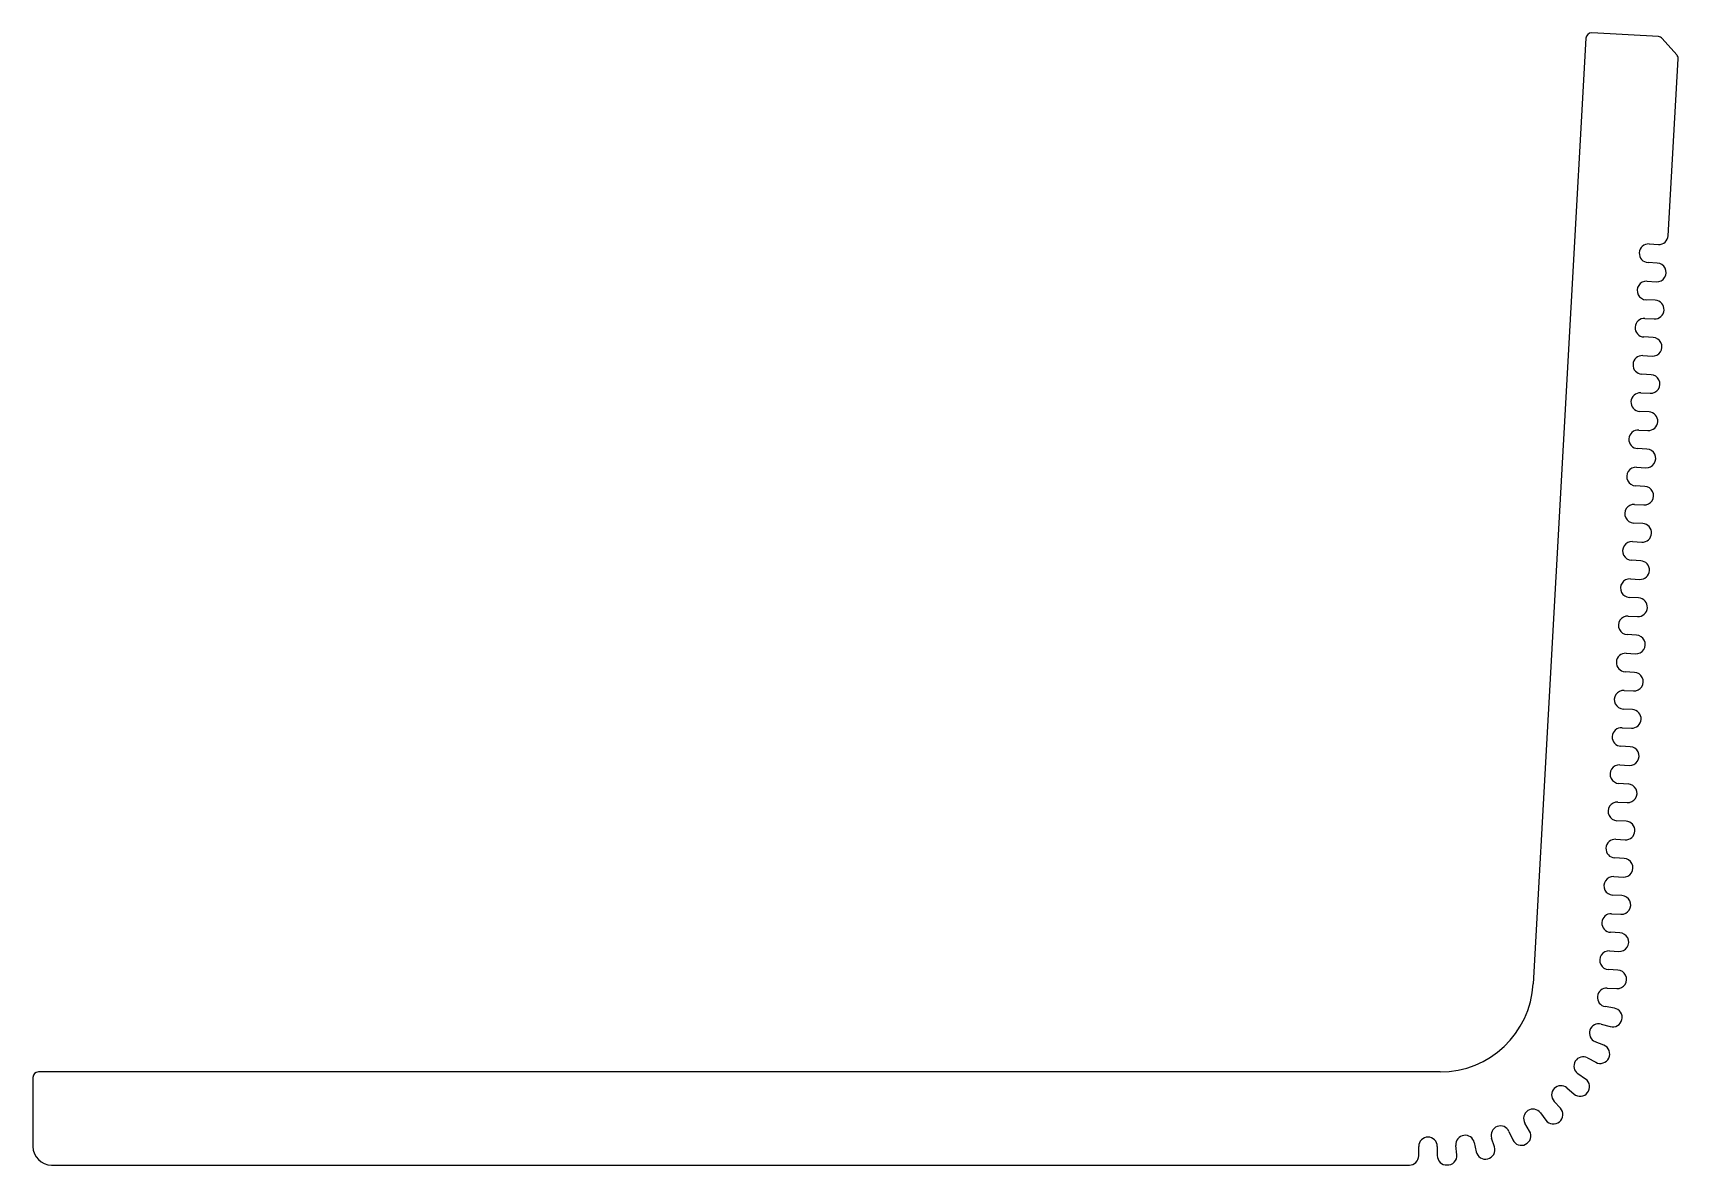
# Model space of a CAD drawing. Extents: x 1035.8 to 1124.2, y 732.6 to 793.3.
import ezdxf

# ---------------------------------------------------------------- set-up
doc = ezdxf.new("R2010")
doc.units = 0
doc.layers.get('0').update_dxf_attribs({"linetype": 'CONTINUOUS'})

msp = doc.modelspace()

# ---------------------------------------------------------------- linework, layer by layer
for p, q in [((1123.106, 793.137), (1119.536, 793.337)), ((1119.22, 793.054), (1116.382, 742.3)), ((1124.09, 792.169), (1123.313, 793.038)), ((1123.635, 782.453), (1124.166, 791.952)), ((1122.606, 782.01), (1123.108, 781.982)), ((1123.049, 780.984), (1122.553, 781.011)), ((1122.497, 780.013), (1122.497, 780.013)), ((1122.497, 780.013), (1122.996, 779.985)), ((1122.94, 778.987), (1122.443, 779.014)), ((1122.385, 778.016), (1122.887, 777.988)), ((1122.829, 776.99), (1122.329, 777.018)), ((1122.271, 776.019), (1122.773, 775.991)), ((1122.717, 774.993), (1122.218, 775.021)), ((1122.159, 774.022), (1122.661, 773.994)), ((1122.605, 772.996), (1122.106, 773.024)), ((1122.05, 772.025), (1122.549, 771.997)), ((1122.494, 770.999), (1121.994, 771.027)), ((1121.939, 770.029), (1121.939, 770.029)), ((1121.939, 770.029), (1122.438, 770.001)), ((1122.382, 769.002), (1121.883, 769.03)), ((1121.827, 768.032), (1121.827, 768.032)), ((1121.827, 768.032), (1122.326, 768.004)), ((1122.27, 767.005), (1121.771, 767.033)), ((1121.715, 766.035), (1122.214, 766.007)), ((1122.159, 765.008), (1121.662, 765.036)), ((1121.604, 764.038), (1122.105, 764.01)), ((1122.047, 763.012), (1121.55, 763.039)), ((1121.492, 762.041), (1121.993, 762.013)), ((1121.935, 761.015), (1121.436, 761.043)), ((1121.378, 760.044), (1121.88, 760.016)), ((1121.821, 759.018), (1121.325, 759.046)), ((1121.269, 758.047), (1121.269, 758.047)), ((1121.269, 758.047), (1121.768, 758.019)), ((1121.712, 757.021), (1121.213, 757.049)), ((1121.157, 756.05), (1121.656, 756.022)), ((1121.6, 755.024), (1121.101, 755.052)), ((1121.045, 754.053), (1121.045, 754.053)), ((1121.045, 754.053), (1121.545, 754.026)), ((1121.489, 753.027), (1120.99, 753.055)), ((1120.934, 752.057), (1120.934, 752.057)), ((1120.934, 752.057), (1121.433, 752.029)), ((1121.377, 751.03), (1120.878, 751.058)), ((1120.822, 750.06), (1121.321, 750.032)), ((1121.266, 749.033), (1120.766, 749.061)), ((1120.71, 748.063), (1120.71, 748.063)), ((1120.71, 748.063), (1121.21, 748.035)), ((1121.152, 747.037), (1120.657, 747.064)), ((1120.599, 746.066), (1121.098, 746.038)), ((1121.042, 745.04), (1120.543, 745.067)), ((1120.487, 744.069), (1120.487, 744.069)), ((1120.487, 744.069), (1120.986, 744.041)), ((1120.929, 743.043), (1120.433, 743.071)), ((1120.362, 742.073), (1120.362, 742.073)), ((1120.362, 742.073), (1120.875, 742.044)), ((1120.744, 740.997), (1120.251, 741.081)), ((1120.039, 740.143), (1120.522, 740.007)), ((1120.181, 739.01), (1119.717, 739.198)), ((1111.39, 737.575), (1036.146, 737.575)), ((1119.201, 737.192), (1118.792, 737.474)), ((1119.309, 738.328), (1119.75, 738.092)), ((1035.846, 737.275), (1035.846, 733.575)), ((1118.201, 736.715), (1118.582, 736.388)), ((1117.851, 735.628), (1117.51, 735.995)), ((1116.195, 734.395), (1115.941, 734.826)), ((1116.772, 735.379), (1116.772, 735.379)), ((1116.772, 735.379), (1117.072, 734.978)), ((1114.31, 733.549), (1114.156, 734.025)), ((1115.087, 734.385), (1115.294, 733.928)), ((1110.24, 733.075), (1110.24, 733.575)), ((1111.24, 733.575), (1111.24, 733.081)), ((1112.287, 733.13), (1112.24, 733.629)), ((1113.227, 733.781), (1113.33, 733.288)), ((1036.846, 732.575), (1109.74, 732.575))]:
    msp.add_line(p, q)
for centre, radius, start, end in [((1119.519, 793.037), 0.3, 86.80006, 176.8), ((1123.089, 792.838), 0.3, 41.80005, 86.80006), ((1123.866, 791.969), 0.3, 356.79996, 41.80005), ((1122.581, 781.511), 0.5, 87.09294, 266.79941), ((1123.136, 782.481), 0.5, 266.80021, 356.79997), ((1123.024, 780.484), 0.5, 266.80033, 87.07137), ((1122.469, 779.514), 0.5, 86.80033, 267.09197), ((1122.912, 778.487), 0.5, 267.09321, 86.7994), ((1122.357, 777.517), 0.5, 86.80021, 266.80016), ((1122.801, 776.49), 0.5, 266.80033, 86.80033), ((1122.246, 775.52), 0.5, 87.09306, 266.80005), ((1122.689, 774.494), 0.5, 266.80033, 86.80033), ((1122.134, 773.523), 0.5, 87.09306, 266.80016), ((1122.577, 772.497), 0.5, 266.80049, 86.80033), ((1122.022, 771.526), 0.5, 86.80032, 266.80015), ((1122.466, 770.5), 0.5, 266.79941, 86.80021), ((1121.911, 769.529), 0.5, 86.79941, 266.80016), ((1122.354, 768.503), 0.5, 266.7994, 86.80033), ((1121.799, 767.532), 0.5, 86.7994, 266.80015), ((1122.242, 766.506), 0.5, 266.80049, 86.80033), ((1121.687, 765.536), 0.5, 86.80033, 267.09187), ((1122.131, 764.509), 0.5, 267.09186, 86.79931), ((1121.576, 763.539), 0.5, 86.80032, 267.06876), ((1122.019, 762.512), 0.5, 267.04855, 86.79941), ((1121.464, 761.542), 0.5, 86.80011, 266.80016), ((1121.907, 760.515), 0.5, 266.80021, 86.80033), ((1121.352, 759.545), 0.5, 87.06826, 266.79931), ((1121.796, 758.519), 0.5, 266.79941, 87.06736), ((1121.241, 757.548), 0.5, 86.79941, 266.80015), ((1121.684, 756.522), 0.5, 266.80048, 86.80032), ((1121.129, 755.551), 0.5, 86.80033, 266.80015), ((1121.573, 754.525), 0.5, 266.79941, 86.80021), ((1121.018, 753.554), 0.5, 86.79941, 266.80006), ((1121.461, 752.528), 0.5, 266.79941, 86.80033), ((1120.906, 751.557), 0.5, 86.79941, 266.80004), ((1121.349, 750.531), 0.5, 266.80049, 86.80021), ((1120.794, 749.56), 0.5, 86.80032, 266.80015), ((1121.238, 748.534), 0.5, 266.79941, 86.80032), ((1120.683, 747.564), 0.5, 86.79941, 267.06757), ((1121.126, 746.537), 0.5, 266.80049, 87.06893), ((1120.571, 745.567), 0.5, 86.80033, 266.80015), ((1121.014, 744.54), 0.5, 266.79987, 86.80033), ((1120.459, 743.57), 0.5, 86.79987, 266.94657), ((1120.903, 742.543), 0.5, 266.80003, 86.98221), ((1111.39, 742.575), 5, 270, 356.84999), ((1120.334, 741.574), 0.5, 86.80003, 260.43036), ((1119.905, 739.662), 0.5, 74.5229, 247.93022), ((1120.658, 740.489), 0.5, 254.29984, 347.31695), ((1120.662, 740.504), 0.5, 345.47964, 80.46141), ((1119.073, 737.888), 0.5, 61.79977, 235.77011), ((1119.994, 738.547), 0.5, 332.97962, 67.96127), ((1036.146, 737.275), 0.3, 90, 180), ((1119.987, 738.532), 0.5, 241.80046, 334.81695), ((1117.876, 736.336), 0.5, 49.41544, 222.93002), ((1118.918, 736.78), 0.5, 320.47892, 55.46155), ((1118.908, 736.767), 0.5, 229.29987, 322.31694), ((1116.372, 735.08), 0.5, 36.79941, 210.49142), ((1117.473, 735.278), 0.5, 216.79941, 309.81693), ((1117.485, 735.288), 0.5, 307.97979, 42.96107), ((1110.74, 733.575), 0.5, 0, 180), ((1112.738, 733.676), 0.5, 12.11068, 185.43022), ((1114.632, 734.179), 0.5, 24.30009, 197.93079), ((1115.764, 734.141), 0.5, 295.4795, 30.46134), ((1036.846, 733.575), 1, 180, 270), ((1109.74, 733.075), 0.5, 270, 0), ((1111.74, 733.081), 0.5, 180, 272.11399), ((1111.79, 733.08), 0.5, 266.3947, 5.73086), ((1113.819, 733.39), 0.5, 191.80038, 284.81695), ((1113.835, 733.394), 0.5, 282.97963, 17.96184), ((1115.749, 734.134), 0.5, 204.30033, 297.31695)]:
    msp.add_arc(centre, radius, start, end)

doc.saveas('drawing.dxf')
